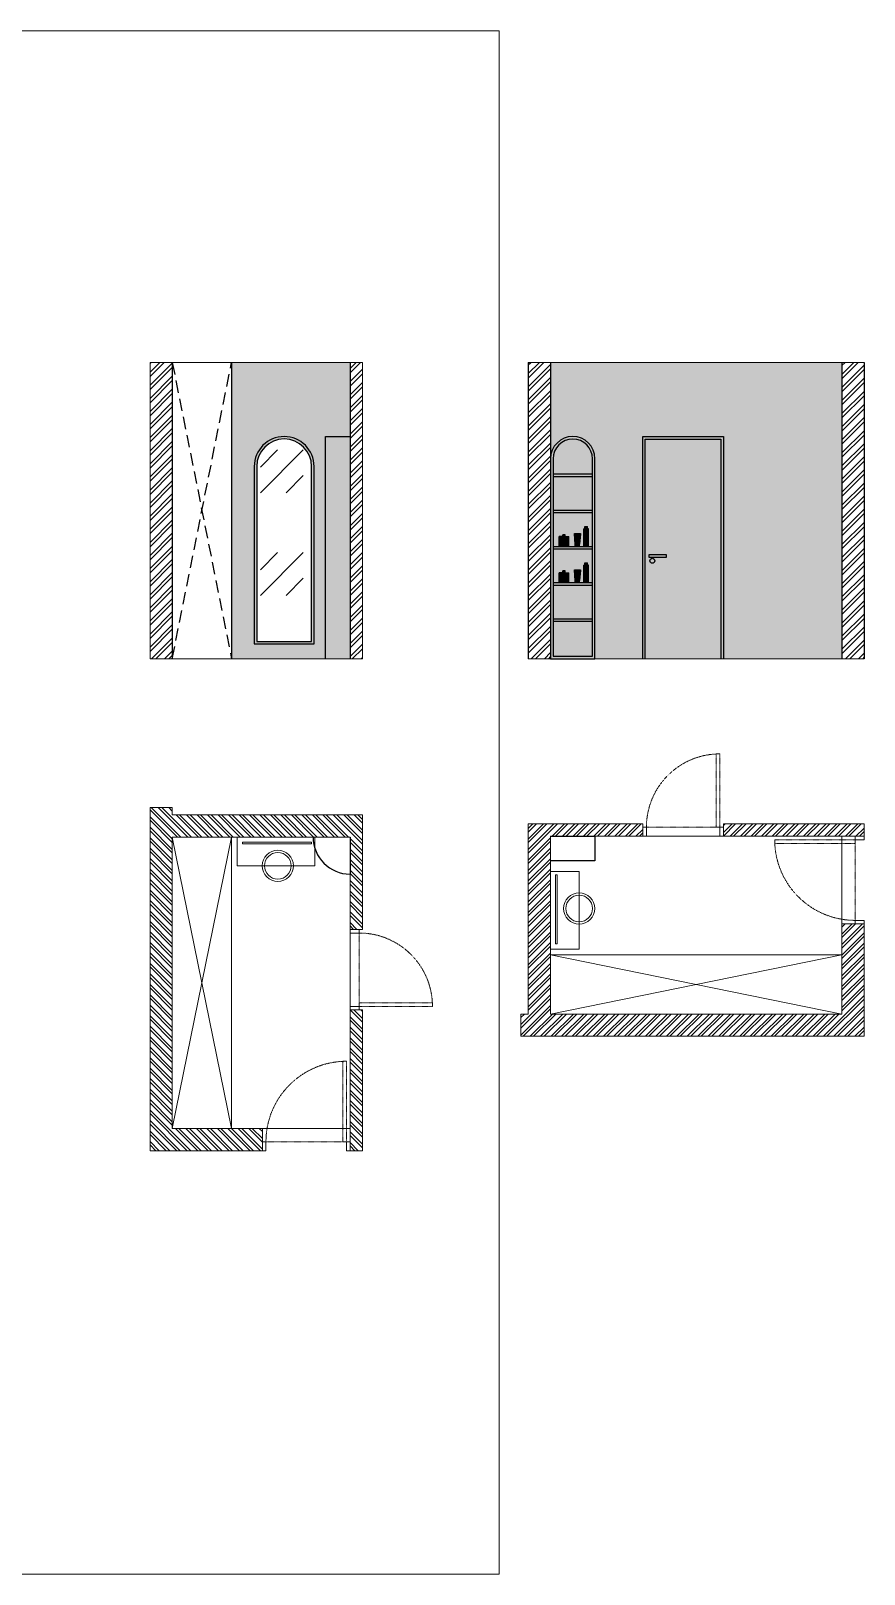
# Model space of a CAD drawing. Header units: inches. Extents: x 15448 to 46480, y -8154 to 0.
# Drawn here: x 17786 to 18123, y -4222 to -3596 of the extents above; entities that cross this region are included whole.
import ezdxf

# ---------------------------------------------------------------- set-up
doc = ezdxf.new("R2010")
doc.units = ezdxf.units.IN
doc.header["$MEASUREMENT"] = 0
for name, pattern in [('AUDIT_D_060311083008-3', [0]), ('DASHED', [0.75, 0.5, -0.25]), ('DASHED2', [0.375, 0.25, -0.125]), ('HIDDEN', [0.375, 0.25, -0.125])]:
    doc.linetypes.add(name, pattern=pattern)
for name, color, linetype in [('.', 30, 'Continuous'), ('A-DOOR', 251, 'AUDIT_D_060311083008-3'), ('A-Door-Frame', 1, 'Continuous'), ('A-Door-Swing', 8, 'HIDDEN'), ('Edges', 7, 'Continuous'), ('IEL-HATCH-002', 7, 'Continuous')]:
    doc.layers.add(name, color=color, linetype=linetype)
doc.layers.add('PDF13_Geometry', color=7, linetype='Continuous', true_color=0x545454)
doc.layers.add('ROD', color=7, linetype='Continuous', lineweight=9)

# ---------------------------------------------------------------- blocks, each defined once
blk = doc.blocks.new('*U2')
at = {"layer": 'A-Door-Frame', "lineweight": 5}
for p, q in [((0, -100), (0, 0)), ((983, -100), (983, 0))]:
    blk.add_line(p, q, dxfattribs=at)
for points in [[(0, -100), (40, -100), (40, 0), (0, 0)], [(983, -100), (943, -100), (943, 0), (983, 0)]]:
    blk.add_lwpolyline(points, dxfattribs=at)
at = {"layer": 'A-Door-Swing', "linetype": 'DASHED2', "lineweight": 5}
blk.add_line((48, 0), (951, 0), dxfattribs=at)
blk.add_lwpolyline([(40, 0), (40, 903), (80, 903), (80, 0)], close=True, dxfattribs=at)
blk.add_arc((40, 0), 903, 360, 90, dxfattribs=at)
blk = doc.blocks.new('*U3')
at = {"layer": 'A-Door-Frame', "lineweight": 5}
for p, q in [((0, -100), (0, 0)), ((890, -100), (890, 0))]:
    blk.add_line(p, q, dxfattribs=at)
for points in [[(0, -100), (40, -100), (40, 0), (0, 0)], [(890, -100), (850, -100), (850, 0), (890, 0)]]:
    blk.add_lwpolyline(points, dxfattribs=at)
at = {"layer": 'A-Door-Swing', "linetype": 'DASHED2', "lineweight": 5}
blk.add_line((47, 0), (857, 0), dxfattribs=at)
blk.add_lwpolyline([(40, 0), (40, 810), (80, 810), (80, 0)], close=True, dxfattribs=at)
blk.add_arc((40, 0), 810, 360, 90, dxfattribs=at)
blk = doc.blocks.new('sb44')
at = {"layer": 'Edges'}
for p, q in [((22.69, -5.3), (22.69, -5.45)), ((25.13, -5.3), (22.69, -5.3)), ((22.69, -5.45), (25.13, -5.45)), ((22.69, -5.45), (23.07, -9.61)), ((24.79, -9.61), (25.13, -5.45)), ((25.13, -5.45), (25.13, -5.3)), ((23.07, -10.49), (23.07, -9.61)), ((24.79, -9.61), (23.07, -9.61)), ((23.07, -10.49), (24.79, -10.49)), ((24.79, -10.49), (24.79, -9.61))]:
    blk.add_line(p, q, dxfattribs=at)
blk = doc.blocks.new('sb22')
at = {"layer": 'Edges'}
for p, q in [((13.2, -10.49), (13.2, -3.4)), ((13.2, -3.4), (13.68, -3.4)), ((13.68, -3.4), (13.68, -2.42)), ((14.69, -2.42), (13.68, -2.42)), ((14.69, -3.4), (13.68, -3.4)), ((14.69, -3.4), (14.69, -2.42)), ((14.69, -3.4), (15.17, -3.4)), ((15.17, -10.49), (15.17, -3.4)), ((13.2, -10.49), (15.17, -10.49))]:
    blk.add_line(p, q, dxfattribs=at)
blk = doc.blocks.new('sb33')
at = {"layer": 'Edges'}
for p, q in [((18.62, -6.55), (18.62, -5.77)), ((18.62, -5.77), (19.56, -5.77)), ((19.56, -6.55), (19.56, -5.77)), ((17.12, -10.49), (17.12, -6.55)), ((18.11, -6.55), (17.12, -6.55)), ((18.11, -10.49), (17.12, -10.49)), ((18.11, -10.49), (18.11, -6.55)), ((18.62, -6.55), (18.11, -6.55)), ((20.21, -10.49), (18.11, -10.49)), ((19.56, -6.55), (18.62, -6.55)), ((19.56, -6.55), (20.21, -6.55)), ((20.21, -10.49), (20.21, -6.55)), ((20.21, -6.55), (21.06, -6.55)), ((21.06, -10.49), (20.21, -10.49)), ((21.06, -10.49), (21.06, -6.55))]:
    blk.add_line(p, q, dxfattribs=at)
blk = doc.blocks.new('dddddgd')
at = {"lineweight": 0, "true_color": 0xc7c8ca}
h = blk.add_hatch(color=9, dxfattribs=at)
h.dxf.hatch_style = 1
h.paths.add_polyline_path([(18011.51, -3811.89), (18012.52, -3811.89), (18012.52, -3812.87), (18011.51, -3812.87)])
h = blk.add_hatch(color=9, dxfattribs=at)
h.dxf.hatch_style = 1
h.paths.add_polyline_path([(18004.02, -3816.02), (18005, -3816.02), (18005, -3819.96), (18004.02, -3819.96)])
h.paths.add_polyline_path([(18001.06, -3816.02), (18001.92, -3816.02), (18001.92, -3819.96), (18001.06, -3819.96)])
at = {"lineweight": 0}
h = blk.add_hatch(color=251, dxfattribs=at)
h.dxf.hatch_style = 1
h.paths.add_polyline_path([(18001.92, -3816.02), (18002.56, -3816.02), (18003.5, -3816.02), (18004.02, -3816.02), (18004.02, -3819.96), (18001.92, -3819.96)])
h.paths.add_polyline_path([(18002.56, -3815.23), (18003.5, -3815.23), (18003.5, -3816.02), (18002.56, -3816.02)])
h = blk.add_hatch(color=41, dxfattribs=at)
h.dxf.hatch_style = 1
h.paths.add_polyline_path([(18007.28, -3814.76), (18009.72, -3814.76), (18009.72, -3814.91), (18007.28, -3814.91)])
h = blk.add_hatch(color=251, dxfattribs=at)
h.dxf.hatch_style = 1
h.paths.add_polyline_path([(18008.14, -3814.91), (18008.96, -3814.91), (18008.96, -3819.07), (18008.14, -3819.07)])
h.paths.add_polyline_path([(18008.96, -3814.91), (18009.48, -3814.91), (18009.48, -3817.57), (18009.34, -3819.07), (18008.96, -3819.07)])
h.paths.add_polyline_path([(18009.48, -3814.91), (18009.72, -3814.91), (18009.48, -3817.57)])
h.paths.add_polyline_path([(18007.62, -3814.91), (18008.14, -3814.91), (18008.14, -3819.07), (18007.62, -3819.07)])
h.paths.add_polyline_path([(18007.28, -3814.91), (18007.62, -3814.91), (18007.62, -3819.07)])
h = blk.add_hatch(color=251, dxfattribs=at)
h.dxf.hatch_style = 1
h.paths.add_polyline_path([(18011.03, -3812.87), (18011.51, -3812.87), (18012.52, -3812.87), (18013, -3812.87), (18013, -3819.96), (18011.03, -3819.96)])
h = blk.add_hatch(color=41, dxfattribs=at)
h.dxf.hatch_style = 1
h.paths.add_polyline_path([(18007.62, -3819.07), (18009.34, -3819.07), (18009.34, -3819.96), (18007.62, -3819.96)])
at = {"lineweight": 0, "xscale": -1}
for name, p in [('sb22', (18026.2, -3809.46)), ('sb33', (18022.12, -3809.46))]:
    blk.add_blockref(name, p, dxfattribs=at)
at = {"color": 9, "lineweight": 0, "true_color": 0xc7c8ca, "xscale": -1}
blk.add_blockref('sb44', (18032.41, -3809.46), dxfattribs=at)

msp = doc.modelspace()

# ---------------------------------------------------------------- hatches: boundary and pattern name
at = {"layer": '.', "lineweight": 5}
h = msp.add_hatch(dxfattribs=at)
h.set_pattern_fill('ANSI32', color=1, scale=8, angle=90)
h.set_pattern_definition([(135, (15792.3143, -8743.519), (-2.1213203, -2.1213203), []), (135, (15792.3143, -8742.1048), (-2.1213203, -2.1213203), [])])
h.paths.add_polyline_path([(17842.81, -4041.02), (17842.81, -3923.02), (17861.81, -3923.02), (17914.81, -3923.02), (17914.81, -3960.39), (17918.48, -3960.39), (17919.81, -3960.39), (17919.81, -3914.02), (17888.81, -3914.02), (17842.81, -3914.02), (17842.81, -3911.02), (17833.81, -3911.02), (17833.81, -4050.02), (17841.81, -4050.02), (17879.31, -4050.02), (17879.31, -4046.41), (17879.31, -4041.02)])
h.paths.add_polyline_path([(17914.81, -3993.02), (17914.81, -4041.02), (17914.81, -4050.02), (17919.81, -4050.02), (17919.81, -3993.02)])
h = msp.add_hatch(dxfattribs=at)
h.set_pattern_fill('ANSI32', color=1, scale=8, angle=180)
h.set_pattern_definition([(225, (22816.5003, -6045.178), (2.1213203, -2.1213203), []), (225, (22815.086, -6045.178), (2.1213203, -2.1213203), [])])
h.paths.add_polyline_path([(18114, -3994.68), (17996, -3994.68), (17996, -3975.68), (17996, -3922.68), (18033.37, -3922.68), (18033.37, -3919.01), (18033.37, -3917.68), (17987, -3917.68), (17987, -3948.68), (17987, -3994.68), (17984, -3994.68), (17984, -4003.68), (18123, -4003.68), (18123, -3995.68), (18123, -3958.18), (18119.39, -3958.18), (18114, -3958.18)])
h.paths.add_polyline_path([(18066, -3922.68), (18114, -3922.68), (18123, -3922.68), (18123, -3917.68), (18066, -3917.68)])
at = {"layer": 'IEL-HATCH-002', "true_color": 0xf27172, "transparency": 33554687}
h = msp.add_hatch(dxfattribs=at)
h.set_pattern_fill('ANSI32', color=11, scale=10)
h.paths.add_polyline_path([(17842.81, -3730.79), (17833.81, -3730.79), (17833.81, -3850.79), (17842.81, -3850.79)])
h.paths.add_polyline_path([(17919.81, -3730.79), (17914.81, -3730.79), (17914.81, -3850.79), (17919.81, -3850.79)])
at = {"layer": 'IEL-HATCH-002', "true_color": 0xf6f1ef, "transparency": 33554687}
h = msp.add_hatch(color=7, dxfattribs=at)
h.dxf.hatch_style = 1
h.paths.add_polyline_path([(17914.81, -3730.79), (17866.81, -3730.79), (17866.81, -3850.79), (17904.81, -3850.79), (17904.81, -3760.79), (17914.81, -3760.79)])
h.paths.add_polyline_path([(17900.25, -3772.91), (17900.25, -3844.79), (17876, -3844.79), (17876, -3772.91, -1)], flags=16)
h.paths.add_polyline_path([(17899.25, -3772.91), (17899.25, -3843.79), (17877, -3843.79), (17877, -3772.91, -1)], flags=0)
h = msp.add_hatch(color=7, dxfattribs=at)
h.dxf.hatch_style = 1
h.paths.add_polyline_path([(17914.81, -3730.79), (17866.81, -3730.79), (17866.81, -3850.79), (17904.81, -3850.79), (17904.81, -3760.79), (17914.81, -3760.79)])
h.paths.add_polyline_path([(17900.25, -3772.91), (17900.25, -3844.79), (17876, -3844.79), (17876, -3772.91, -1)], flags=16)
h.paths.add_polyline_path([(17899.25, -3772.91), (17899.25, -3843.79), (17877, -3843.79), (17877, -3772.91, -1)], flags=0)
at = {"layer": 'IEL-HATCH-002', "true_color": 0xf27172, "transparency": 33554687}
h = msp.add_hatch(dxfattribs=at)
h.set_pattern_fill('ANSI32', color=11, scale=10)
h.paths.add_polyline_path([(17996, -3769.79), (17996, -3730.79), (17987, -3730.79), (17987, -3850.79), (17996, -3850.79)])
h.paths.add_polyline_path([(18123, -3730.79), (18114, -3730.79), (18114, -3850.79), (18123, -3850.79)])
at = {"layer": 'IEL-HATCH-002', "true_color": 0xf6f1ef, "transparency": 33554687}
h = msp.add_hatch(color=7, dxfattribs=at)
h.dxf.hatch_style = 1
h.paths.add_polyline_path([(18114, -3730.79), (17996, -3730.79), (17996, -3769.79, -1), (18014, -3769.79), (18014, -3850.79), (18033.37, -3850.79), (18033.37, -3760.79), (18066, -3760.79), (18066, -3850.79), (18114, -3850.79)])
at = {"layer": 'IEL-HATCH-002', "transparency": 33554687}
h = msp.add_hatch(color=8, dxfattribs=at)
h.dxf.hatch_style = 1
h.paths.add_polyline_path([(17876, -3772.91), (17876, -3844.79), (17900.25, -3844.79), (17900.25, -3772.91, 1)])
h.paths.add_polyline_path([(17899.25, -3772.91), (17899.25, -3843.79), (17877, -3843.79), (17877, -3772.91, -1)], flags=16)
at = {"layer": 'IEL-HATCH-002', "true_color": 0x2776bb, "transparency": 33554687}
h = msp.add_hatch(dxfattribs=at)
h.set_pattern_fill('GOST_GLASS', color=152, scale=4.9)
h.set_pattern_definition([(45, (0, 0), (41.57788, 0), [24.5, -34.3]), (45, (10.394, 0), (41.57788, 0), [9.8, -49]), (45, (0, 10.394), (41.57788, 0), [9.8, -49])])
h.paths.add_polyline_path([(17899.25, -3772.91, 1), (17877, -3772.91), (17877, -3843.79), (17899.25, -3843.79)])
at = {"layer": 'IEL-HATCH-002', "transparency": 33554687}
h = msp.add_hatch(color=35, dxfattribs=at)
h.dxf.hatch_style = 1
h.paths.add_polyline_path([(17914.81, -3760.79), (17904.81, -3760.79), (17904.81, -3850.79), (17914.81, -3850.79)])
h = msp.add_hatch(color=35, dxfattribs=at)
h.dxf.hatch_style = 1
h.paths.add_polyline_path([(18013, -3834.62), (17997, -3834.62), (17997, -3835.62), (18013, -3835.62)], flags=0)
h.paths.add_polyline_path([(18014, -3769.79, 1), (17996, -3769.79), (17996, -3850.79), (18014, -3850.79)])
h.paths.add_polyline_path([(17997, -3769.79, -1), (18013, -3769.79), (18013, -3849.79), (17997, -3849.79)], flags=16)
h.paths.add_polyline_path([(18013, -3790.62), (17997, -3790.62), (17997, -3791.62), (18013, -3791.62)], flags=0)
at = {"layer": 'IEL-HATCH-002', "true_color": 0xc9ad92, "transparency": 33554687}
h = msp.add_hatch(color=253, dxfattribs=at)
h.dxf.hatch_style = 1
h.paths.add_polyline_path([(18013, -3769.79, 1), (17997, -3769.79), (17997, -3775.96), (18013, -3775.96)])
h.paths.add_polyline_path([(18013, -3776.96), (17997, -3776.96), (17997, -3790.62), (18013, -3790.62)])
h.paths.add_polyline_path([(18013, -3791.62), (17997, -3791.62), (17997, -3805.29), (18013, -3805.29)])
h.paths.add_polyline_path([(18013, -3806.29), (17997, -3806.29), (17997, -3819.96), (18013, -3819.96)])
h.paths.add_polyline_path([(18013, -3820.96), (17997, -3820.96), (17997, -3834.62), (18013, -3834.62)])
h.paths.add_polyline_path([(18013, -3835.62), (17997, -3835.62), (17997, -3849.79), (18013, -3849.79)])
at = {"layer": 'IEL-HATCH-002', "transparency": 33554687}
h = msp.add_hatch(color=35, dxfattribs=at)
h.dxf.hatch_style = 1
h.paths.add_polyline_path([(18066, -3760.79), (18033.37, -3760.79), (18033.37, -3850.79), (18034.37, -3850.79), (18034.37, -3761.79), (18065, -3761.79), (18065, -3850.79), (18066, -3850.79)])
at = {"layer": 'IEL-HATCH-002', "true_color": 0xc9ad92, "transparency": 33554687}
h = msp.add_hatch(color=253, dxfattribs=at)
h.dxf.hatch_style = 1
h.paths.add_polyline_path([(18065, -3761.79), (18034.37, -3761.79), (18034.37, -3850.79), (18065, -3850.79)])
at = {"layer": 'IEL-HATCH-002', "transparency": 33554687}
h = msp.add_hatch(color=35, dxfattribs=at)
h.dxf.hatch_style = 1
h.paths.add_polyline_path([(18013, -3805.29), (17997, -3805.29), (17997, -3806.29), (18013, -3806.29)])
h.paths.add_polyline_path([(18013, -3819.96), (17997, -3819.96), (17997, -3820.96), (18013, -3820.96)])
h.paths.add_polyline_path([(18013, -3834.62), (17997, -3834.62), (17997, -3835.62), (18013, -3835.62)])
h.paths.add_polyline_path([(18013, -3790.62), (17997, -3790.62), (17997, -3791.62), (18013, -3791.62)])
h.paths.add_polyline_path([(18013, -3775.96), (17997, -3775.96), (17997, -3776.96), (18013, -3776.96)])

# ---------------------------------------------------------------- linework, layer by layer
for p, q in [((17842.81, -3730.79), (17842.81, -3850.79)), ((17866.81, -3730.79), (17866.81, -3850.79)), ((17914.81, -3730.79), (17914.81, -3850.79)), ((17987, -3730.79), (17987, -3850.79)), ((17996, -3730.79), (17996, -3850.79)), ((18114, -3730.79), (18114, -3850.79)), ((18123, -3730.79), (18123, -3850.79)), ((17997, -3775.96), (18013, -3775.96)), ((17997, -3776.96), (18013, -3776.96)), ((17997, -3790.62), (18013, -3790.62)), ((17997, -3791.62), (18013, -3791.62)), ((17997, -3805.29), (18013, -3805.29)), ((17997, -3806.29), (18013, -3806.29)), ((17997, -3819.96), (18013, -3819.96)), ((17997, -3820.96), (18013, -3820.96)), ((17997, -3834.62), (18013, -3834.62)), ((17997, -3835.62), (18013, -3835.62)), ((17914.81, -3923.02), (17914.81, -3938.02)), ((17996, -3922.68), (18011, -3922.68)), ((17996, -3922.68), (18014, -3922.68)), ((18014, -3922.68), (18014, -3932.68)), ((18014, -3932.68), (17996, -3932.68))]:
    msp.add_line(p, q)
at = {"color": 9, "linetype": 'DASHED', "ltscale": 10, "true_color": 0xc7c8ca}
for p, q in [((17842.81, -3850.79), (17866.81, -3730.79)), ((17842.81, -3730.79), (17866.81, -3850.79))]:
    msp.add_line(p, q, dxfattribs=at)
at = {"lineweight": 5}
for p, q in [((17987, -3730.79), (18123, -3730.79)), ((17987, -3850.79), (18123, -3850.79))]:
    msp.add_line(p, q, dxfattribs=at)
at = {"color": 254, "lineweight": 5}
for p, q in [((17842.81, -4041.02), (17866.81, -3923.02)), ((17842.81, -3923.02), (17866.81, -4041.02)), ((18114, -3994.68), (17996, -3970.68)), ((17996, -3994.68), (18114, -3970.68))]:
    msp.add_line(p, q, dxfattribs=at)
at = {"lineweight": 5}
for points in [[(16312.5, -3596.5), (17975.24, -3596.5), (17975.24, -4221.5), (16312.5, -4221.5)], [(17833.81, -3730.79), (17919.81, -3730.79), (17919.81, -3850.79), (17833.81, -3850.79)], [(17866.81, -4041.02), (17866.81, -3923.02), (17914.81, -3923.02), (17914.81, -4041.02)], [(18114, -3970.68), (17996, -3970.68), (17996, -3922.68), (18114, -3922.68)]]:
    msp.add_lwpolyline(points, close=True, dxfattribs=at)
for points in [[(17900.25, -3844.79), (17900.25, -3772.91, 1), (17876, -3772.91), (17876, -3844.79)], [(17899.25, -3843.79), (17899.25, -3772.91, 1), (17877, -3772.91), (17877, -3843.79)], [(18014, -3850.79), (18014, -3769.79, 1), (17996, -3769.79), (17996, -3850.79)], [(18013, -3849.79), (18013, -3769.79, 1), (17997, -3769.79), (17997, -3849.79)]]:
    msp.add_lwpolyline(points, format="xyb", close=True)
for points in [[(17904.81, -3850.79), (17904.81, -3760.79), (17914.81, -3760.79)], [(18033.37, -3850.79), (18033.37, -3760.79), (18066, -3760.79), (18066, -3850.79)], [(18034.37, -3850.79), (18034.37, -3761.79), (18065, -3761.79), (18065, -3850.79)]]:
    msp.add_lwpolyline(points)
msp.add_lwpolyline([(18036, -3808.51), (18042.87, -3808.51), (18042.87, -3809.76), (18036, -3809.76)], close=True)
msp.add_circle((18037.22, -3811.11), 1)
msp.add_arc((17914.97, -3922.86), 15.16, 180.59625, 269.40375)
at = {"layer": 'PDF13_Geometry', "color": 254, "lineweight": 5}
for points in [[(17869.06, -3934.62), (17900.56, -3934.62), (17900.56, -3923.02), (17869.06, -3923.02)], [(17871.2, -3925.74), (17899.13, -3925.74), (17899.13, -3925.03), (17871.2, -3925.03)], [(18007.6, -3968.43), (18007.6, -3936.93), (17996, -3936.93), (17996, -3968.43)], [(17998.72, -3966.3), (17998.72, -3938.36), (17998.01, -3938.36), (17998.01, -3966.3)]]:
    msp.add_lwpolyline(points, close=True, dxfattribs=at)
for centre, radius in [((17885.56, -3934.62), 6.33), ((17885.56, -3934.62), 5.39), ((18007.6, -3951.93), 6.33), ((18007.6, -3951.93), 5.39)]:
    msp.add_circle(centre, radius, dxfattribs=at)
at = {"layer": 'ROD', "lineweight": 5}
for p, q in [((17833.81, -4050.02), (17833.81, -3911.02)), ((17842.81, -3911.02), (17833.81, -3911.02)), ((17842.81, -3911.02), (17842.81, -3914.02)), ((17888.81, -3914.02), (17842.81, -3914.02)), ((17919.81, -3914.02), (17888.81, -3914.02)), ((17919.81, -3914.02), (17919.81, -3960.39)), ((17987, -3917.68), (17987, -3948.68)), ((17987, -3917.68), (18033.37, -3917.68)), ((18066, -3917.68), (18123, -3917.68)), ((18123, -3917.68), (18123, -3922.68)), ((17914.81, -3923.02), (17842.81, -3923.02)), ((17842.81, -3923.02), (17842.81, -4041.02)), ((17914.81, -3923.02), (17914.81, -3960.39)), ((17914.81, -3923.02), (17914.81, -3960.39)), ((17996, -3922.68), (17996, -3994.68)), ((17996, -3922.68), (18033.37, -3922.68)), ((17996, -3922.68), (18033.37, -3922.68)), ((18065.67, -3922.68), (18114, -3922.68)), ((17987, -3948.68), (17987, -3994.68)), ((18114, -3958.18), (18114, -3994.68)), ((18123, -3958.18), (18123, -3995.68)), ((17914.81, -3992.69), (17914.81, -4041.02)), ((17919.81, -3993.02), (17919.81, -4050.02)), ((17984, -3994.68), (17987, -3994.68)), ((17984, -3994.68), (17984, -4003.68)), ((17996, -3994.68), (18114, -3994.68)), ((18123, -3995.68), (18123, -4003.68)), ((18123, -4003.68), (17984, -4003.68)), ((17879.31, -4041.02), (17842.81, -4041.02)), ((17841.81, -4050.02), (17833.81, -4050.02)), ((17879.31, -4050.02), (17841.81, -4050.02)), ((17919.81, -4050.02), (17914.81, -4050.02))]:
    msp.add_line(p, q, dxfattribs=at)
at = {"layer": 'ROD', "color": 250, "lineweight": 5}
for p, q in [((17842.81, -4041.02), (17842.81, -3923.02)), ((17842.81, -3923.02), (17861.81, -3923.02)), ((17996, -3994.68), (17996, -3975.68)), ((18114, -3975.68), (18114, -3994.68)), ((18114, -3994.68), (17996, -3994.68)), ((17861.81, -4041.02), (17842.81, -4041.02))]:
    msp.add_line(p, q, dxfattribs=at)
at = {"layer": 'ROD', "lineweight": 5}
for points in [[(18033.37, -3917.68), (18033.37, -3922.68)], [(18066, -3922.68), (18066, -3917.68)], [(18114, -3922.68), (18123, -3922.68)], [(17919.81, -3960.39), (17914.81, -3960.39)], [(18123, -3958.18), (18114, -3958.18)], [(17914.81, -3993.02), (17919.81, -3993.02)], [(17879.31, -4050.02), (17879.31, -4041.02)], [(17914.81, -4041.02), (17914.81, -4050.02)]]:
    msp.add_lwpolyline(points, dxfattribs=at)

# ---------------------------------------------------------------- block references
for p in [(-1.59, 14.67), (-1.59, 0)]:
    msp.add_blockref('dddddgd', p)
at = {"layer": 'A-DOOR', "lineweight": 5}
for name, p, xscale, yscale, zscale in [('*U3', (18066, -3919.01), -0.03666666666666651, 0.03666666666666651, 0.03666666666666651), ('*U2', (17914.81, -4046.41), -0.03611111111109516, 0.03611111111109516, 0.03611111111109516)]:
    msp.add_blockref(name, p, dxfattribs=dict(at, xscale=xscale, yscale=yscale, zscale=zscale))
for name, p, xscale, yscale, zscale, rotation in [('*U2', (18119.39, -3922.68), -0.03611111111109516, 0.03611111111109516, 0.03611111111109516, 90), ('*U3', (17918.48, -3993.02), -0.03666666666666651, 0.03666666666666651, 0.03666666666666651, 270)]:
    msp.add_blockref(name, p, dxfattribs=dict(at, xscale=xscale, yscale=yscale, zscale=zscale, rotation=rotation))

doc.saveas('drawing.dxf')
